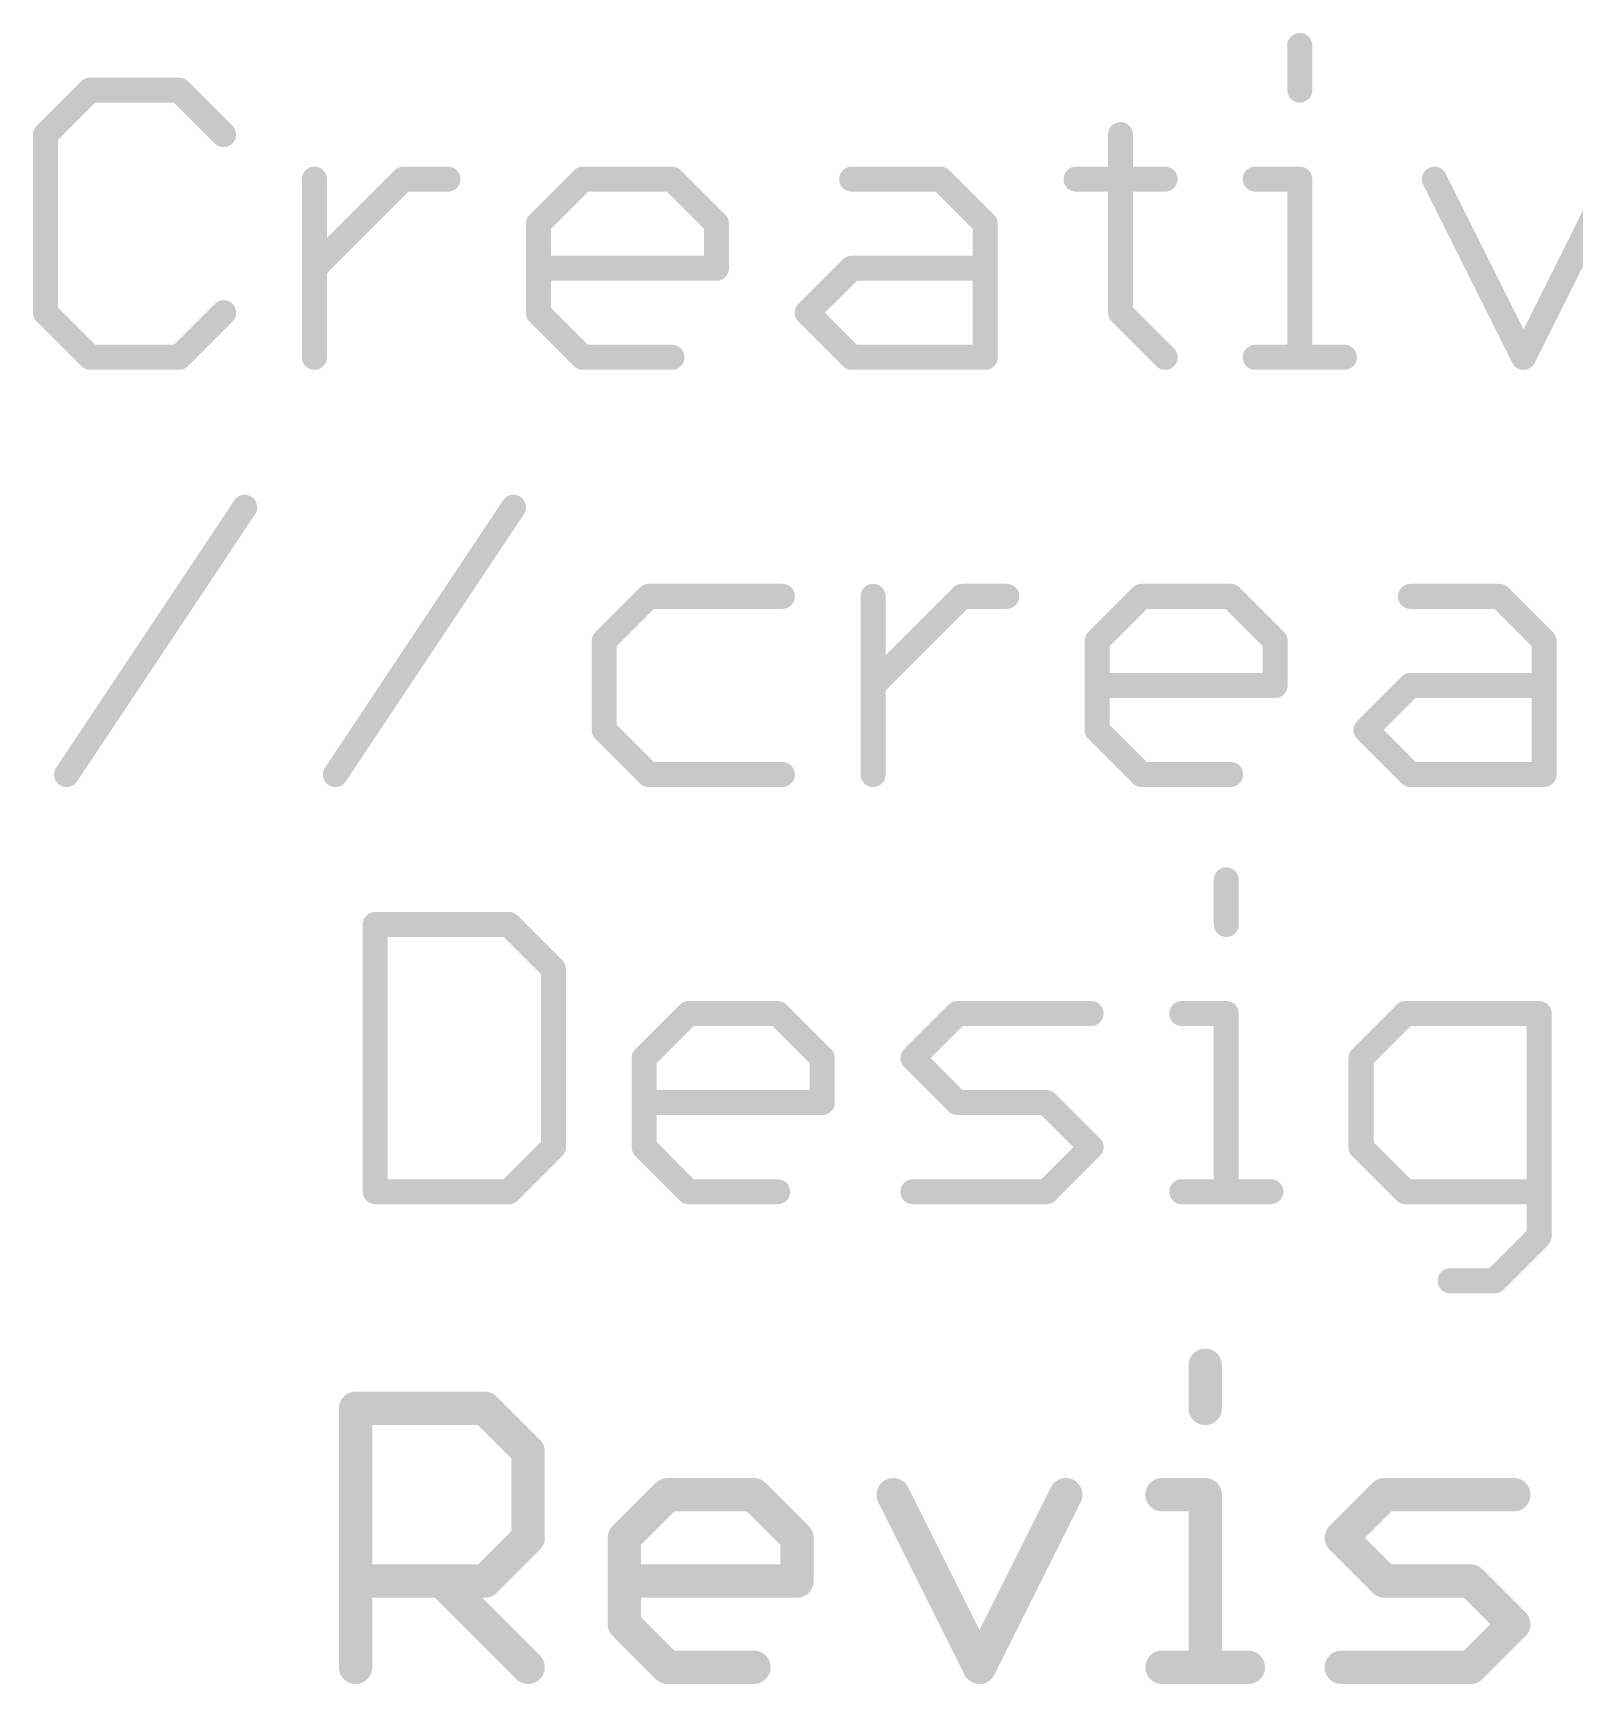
# Model space of a CAD drawing. Extents: x -30 to 77, y -19 to 28.
# Drawn here: x 0.04 to 9.43, y -18.16 to -8.11 of the extents above; entities that cross this region are included whole.
import ezdxf

# ---------------------------------------------------------------- set-up
doc = ezdxf.new("R2010")
doc.units = 0
doc.layers.add('51', color=53, linetype='CONTINUOUS')

msp = doc.modelspace()

# ---------------------------------------------------------------- linework, layer by layer
at = {"layer": '51'}
for points, const_width in [([(7.7568, -8.1856), (7.7568, -8.4568)], 0.1524), ([(0.3896, -8.4568), (0.1184, -8.728)], 0.1524), ([(0.9319, -8.4568), (0.3896, -8.4568)], 0.1524), ([(1.2031, -8.728), (0.9319, -8.4568)], 0.1524), ([(0.1184, -8.728), (0.1184, -9.8126)], 0.1524), ([(6.6653, -8.728), (6.6653, -9.8126)], 0.1524), ([(1.7556, -10.0838), (1.7556, -8.9991)], 0.1524), ([(1.7556, -9.5415), (2.2979, -8.9991)], 0.1524), ([(2.2979, -8.9991), (2.569, -8.9991)], 0.1524), ([(3.1198, -9.2703), (3.391, -8.9991)], 0.1524), ([(3.391, -8.9991), (3.9333, -8.9991)], 0.1524), ([(3.9333, -8.9991), (4.2045, -9.2703)], 0.1524), ([(5.0282, -8.9991), (5.5705, -8.9991)], 0.1524), ([(5.5705, -8.9991), (5.8417, -9.2703)], 0.1524), ([(6.3942, -8.9991), (6.9365, -8.9991)], 0.1524), ([(7.4856, -8.9991), (7.7568, -8.9991)], 0.1524), ([(7.7568, -8.9991), (7.7568, -10.0838)], 0.1524), ([(8.577, -8.9991), (9.1194, -10.0838)], 0.1524), ([(9.1194, -10.0838), (9.6617, -8.9991)], 0.1524), ([(3.1198, -9.8126), (3.1198, -9.2703)], 0.1524), ([(4.2045, -9.2703), (4.2045, -9.5415)], 0.1524), ([(5.8417, -9.2703), (5.8417, -10.0838)], 0.1524), ([(4.2045, -9.5415), (3.1198, -9.5415)], 0.1524), ([(4.757, -9.8126), (5.0282, -9.5415)], 0.1524), ([(5.0282, -9.5415), (5.8417, -9.5415)], 0.1524), ([(0.1184, -9.8126), (0.3896, -10.0838)], 0.1524), ([(0.9319, -10.0838), (1.2031, -9.8126)], 0.1524), ([(3.391, -10.0838), (3.1198, -9.8126)], 0.1524), ([(5.0282, -10.0838), (4.757, -9.8126)], 0.1524), ([(6.6653, -9.8126), (6.9365, -10.0838)], 0.1524), ([(0.3896, -10.0838), (0.9319, -10.0838)], 0.1524), ([(3.9333, -10.0838), (3.391, -10.0838)], 0.1524), ([(5.8417, -10.0838), (5.0282, -10.0838)], 0.1524), ([(7.4856, -10.0838), (8.0279, -10.0838)], 0.1524), ([(0.2468, -12.6238), (1.3315, -10.9968)], 0.1524), ([(1.884, -12.6238), (2.9686, -10.9968)], 0.1524), ([(3.7923, -11.5391), (3.5211, -11.8103)], 0.1524), ([(4.6058, -11.5391), (3.7923, -11.5391)], 0.1524), ([(5.1583, -12.6238), (5.1583, -11.5391)], 0.1524), ([(5.1583, -12.0815), (5.7006, -11.5391)], 0.1524), ([(5.7006, -11.5391), (5.9718, -11.5391)], 0.1524), ([(6.5226, -11.8103), (6.7937, -11.5391)], 0.1524), ([(6.7937, -11.5391), (7.3361, -11.5391)], 0.1524), ([(7.3361, -11.5391), (7.6072, -11.8103)], 0.1524), ([(8.4309, -11.5391), (8.9732, -11.5391)], 0.1524), ([(8.9732, -11.5391), (9.2444, -11.8103)], 0.1524), ([(3.5211, -11.8103), (3.5211, -12.3526)], 0.1524), ([(6.5226, -12.3526), (6.5226, -11.8103)], 0.1524), ([(7.6072, -11.8103), (7.6072, -12.0815)], 0.1524), ([(9.2444, -11.8103), (9.2444, -12.6238)], 0.1524), ([(7.6072, -12.0815), (6.5226, -12.0815)], 0.1524), ([(8.1597, -12.3526), (8.4309, -12.0815)], 0.1524), ([(8.4309, -12.0815), (9.2444, -12.0815)], 0.1524), ([(3.5211, -12.3526), (3.7923, -12.6238)], 0.1524), ([(6.7937, -12.6238), (6.5226, -12.3526)], 0.1524), ([(8.4309, -12.6238), (8.1597, -12.3526)], 0.1524), ([(3.7923, -12.6238), (4.6058, -12.6238)], 0.1524), ([(7.3361, -12.6238), (6.7937, -12.6238)], 0.1524), ([(9.2444, -12.6238), (8.4309, -12.6238)], 0.1524), ([(7.3094, -13.2656), (7.3094, -13.5368)], 0.1524), ([(2.1267, -13.5368), (2.1267, -15.1638)], 0.1524), ([(2.9402, -13.5368), (2.1267, -13.5368)], 0.1524), ([(3.2114, -13.808), (2.9402, -13.5368)], 0.1524), ([(3.2114, -14.8926), (3.2114, -13.808)], 0.1524), ([(3.7639, -14.3503), (4.035, -14.0791)], 0.1524), ([(4.035, -14.0791), (4.5774, -14.0791)], 0.1524), ([(4.5774, -14.0791), (4.8485, -14.3503)], 0.1524), ([(5.401, -14.3503), (5.6722, -14.0791)], 0.1524), ([(5.6722, -14.0791), (6.4857, -14.0791)], 0.1524), ([(7.0382, -14.0791), (7.3094, -14.0791)], 0.1524), ([(7.3094, -14.0791), (7.3094, -15.1638)], 0.1524), ([(8.4008, -14.0791), (8.1296, -14.3503)], 0.1524), ([(9.2143, -14.0791), (8.4008, -14.0791)], 0.1524), ([(9.2143, -15.435), (9.2143, -14.0791)], 0.1524), ([(3.7639, -14.8926), (3.7639, -14.3503)], 0.1524), ([(4.8485, -14.3503), (4.8485, -14.6215)], 0.1524), ([(5.6722, -14.6215), (5.401, -14.3503)], 0.1524), ([(8.1296, -14.3503), (8.1296, -14.8926)], 0.1524), ([(4.8485, -14.6215), (3.7639, -14.6215)], 0.1524), ([(6.2145, -14.6215), (5.6722, -14.6215)], 0.1524), ([(6.4857, -14.8926), (6.2145, -14.6215)], 0.1524), ([(2.9402, -15.1638), (3.2114, -14.8926)], 0.1524), ([(4.035, -15.1638), (3.7639, -14.8926)], 0.1524), ([(6.2145, -15.1638), (6.4857, -14.8926)], 0.1524), ([(8.1296, -14.8926), (8.4008, -15.1638)], 0.1524), ([(2.1267, -15.1638), (2.9402, -15.1638)], 0.1524), ([(4.5774, -15.1638), (4.035, -15.1638)], 0.1524), ([(5.401, -15.1638), (6.2145, -15.1638)], 0.1524), ([(7.0382, -15.1638), (7.5805, -15.1638)], 0.1524), ([(8.4008, -15.1638), (9.2143, -15.1638)], 0.1524), ([(8.9431, -15.7061), (9.2143, -15.435)], 0.1524), ([(8.672, -15.7061), (8.9431, -15.7061)], 0.1524), ([(7.1808, -16.2206), (7.1808, -16.4833)], 0.2032), ([(2.0066, -18.0594), (2.0066, -16.4833)], 0.2032), ([(2.0066, -16.4833), (2.7947, -16.4833)], 0.2032), ([(2.7947, -16.4833), (3.0574, -16.7459)], 0.2032), ([(3.0574, -16.7459), (3.0574, -17.2713)], 0.2032), ([(3.6438, -17.2713), (3.9064, -17.0086)], 0.2032), ([(3.9064, -17.0086), (4.4318, -17.0086)], 0.2032), ([(4.4318, -17.0086), (4.6945, -17.2713)], 0.2032), ([(5.2809, -17.0086), (5.8063, -18.0594)], 0.2032), ([(5.8063, -18.0594), (6.3317, -17.0086)], 0.2032), ([(6.9181, -17.0086), (7.1808, -17.0086)], 0.2032), ([(7.1808, -17.0086), (7.1808, -18.0594)], 0.2032), ([(8.0095, -17.2713), (8.2722, -17.0086)], 0.2032), ([(8.2722, -17.0086), (9.0603, -17.0086)], 0.2032), ([(3.0574, -17.2713), (2.7947, -17.534)], 0.2032), ([(3.6438, -17.7967), (3.6438, -17.2713)], 0.2032), ([(4.6945, -17.2713), (4.6945, -17.534)], 0.2032), ([(8.2722, -17.534), (8.0095, -17.2713)], 0.2032), ([(2.7947, -17.534), (2.0066, -17.534)], 0.2032), ([(2.532, -17.534), (3.0574, -18.0594)], 0.2032), ([(4.6945, -17.534), (3.6438, -17.534)], 0.2032), ([(8.7976, -17.534), (8.2722, -17.534)], 0.2032), ([(9.0603, -17.7967), (8.7976, -17.534)], 0.2032), ([(3.9064, -18.0594), (3.6438, -17.7967)], 0.2032), ([(8.7976, -18.0594), (9.0603, -17.7967)], 0.2032), ([(4.4318, -18.0594), (3.9064, -18.0594)], 0.2032), ([(6.9181, -18.0594), (7.4435, -18.0594)], 0.2032), ([(8.0095, -18.0594), (8.7976, -18.0594)], 0.2032)]:
    msp.add_lwpolyline(points, dxfattribs=dict(at, const_width=const_width))
for points, const_width in [([(7.7949, -8.1856, 1), (7.7187, -8.1856)], 0.0762), ([(0.3896, -8.4187, 1), (0.3896, -8.4949)], 0.0762), ([(0.4165, -8.4838, 1), (0.3626, -8.4299)], 0.0762), ([(0.9588, -8.4299, 1), (0.9049, -8.4838)], 0.0762), ([(0.9319, -8.4949, 1), (0.9319, -8.4187)], 0.0762), ([(7.7187, -8.4568, 1), (7.7949, -8.4568)], 0.0762), ([(0.1565, -8.728, 1), (0.0803, -8.728)], 0.0762), ([(0.0915, -8.701, 1), (0.1453, -8.7549)], 0.0762), ([(1.1761, -8.7549, 1), (1.23, -8.701)], 0.0762), ([(6.7034, -8.728, 1), (6.6272, -8.728)], 0.0762), ([(1.7937, -8.9991, 1), (1.7175, -8.9991)], 0.0762), ([(2.2979, -8.961, 1), (2.2979, -9.0372)], 0.0762), ([(2.3248, -9.0261, 1), (2.2709, -8.9722)], 0.0762), ([(2.569, -9.0372, 1), (2.569, -8.961)], 0.0762), ([(3.391, -8.961, 1), (3.391, -9.0372)], 0.0762), ([(3.418, -9.0261, 1), (3.3641, -8.9722)], 0.0762), ([(3.9603, -8.9722, 1), (3.9064, -9.0261)], 0.0762), ([(3.9333, -9.0372, 1), (3.9333, -8.961)], 0.0762), ([(5.0282, -8.961, 1), (5.0282, -9.0372)], 0.0762), ([(5.5974, -8.9722, 1), (5.5436, -9.0261)], 0.0762), ([(5.5705, -9.0372, 1), (5.5705, -8.961)], 0.0762), ([(6.3942, -8.961, 1), (6.3942, -9.0372)], 0.0762), ([(6.9365, -9.0372, 1), (6.9365, -8.961)], 0.0762), ([(7.4856, -8.961, 1), (7.4856, -9.0372)], 0.0762), ([(7.7949, -8.9991, 1), (7.7187, -8.9991)], 0.0762), ([(7.7568, -9.0372, 1), (7.7568, -8.961)], 0.0762), ([(8.6111, -8.9821, 1), (8.543, -9.0162)], 0.0762), ([(3.1579, -9.2703, 1), (3.0817, -9.2703)], 0.0762), ([(3.0929, -9.2434, 1), (3.1468, -9.2972)], 0.0762), ([(4.2426, -9.2703, 1), (4.1664, -9.2703)], 0.0762), ([(4.1776, -9.2972, 1), (4.2314, -9.2434)], 0.0762), ([(5.8798, -9.2703, 1), (5.8036, -9.2703)], 0.0762), ([(5.8147, -9.2972, 1), (5.8686, -9.2434)], 0.0762), ([(1.7286, -9.5145, 1), (1.7825, -9.5684)], 0.0762), ([(3.1198, -9.5034, 1), (3.1198, -9.5796)], 0.0762), ([(4.1664, -9.5415, 1), (4.2426, -9.5415)], 0.0762), ([(4.2045, -9.5796, 1), (4.2045, -9.5034)], 0.0762), ([(5.0282, -9.5034, 1), (5.0282, -9.5796)], 0.0762), ([(5.0551, -9.5684, 1), (5.0012, -9.5145)], 0.0762), ([(5.8417, -9.5796, 1), (5.8417, -9.5034)], 0.0762), ([(0.1453, -9.7857, 1), (0.0915, -9.8396)], 0.0762), ([(1.23, -9.8396, 1), (1.1761, -9.7857)], 0.0762), ([(3.1468, -9.7857, 1), (3.0929, -9.8396)], 0.0762), ([(4.7839, -9.7857, 1), (4.7301, -9.8396)], 0.0762), ([(4.7301, -9.7857, 1), (4.7839, -9.8396)], 0.0762), ([(6.6923, -9.7857, 1), (6.6384, -9.8396)], 0.0762), ([(0.0803, -9.8126, 1), (0.1565, -9.8126)], 0.0762), ([(3.0817, -9.8126, 1), (3.1579, -9.8126)], 0.0762), ([(6.6272, -9.8126, 1), (6.7034, -9.8126)], 0.0762), ([(0.3896, -10.0457, 1), (0.3896, -10.1219)], 0.0762), ([(0.3626, -10.1107, 1), (0.4165, -10.0569)], 0.0762), ([(0.9049, -10.0569, 1), (0.9588, -10.1107)], 0.0762), ([(0.9319, -10.1219, 1), (0.9319, -10.0457)], 0.0762), ([(1.7175, -10.0838, 1), (1.7937, -10.0838)], 0.0762), ([(3.391, -10.0457, 1), (3.391, -10.1219)], 0.0762), ([(3.3641, -10.1107, 1), (3.418, -10.0569)], 0.0762), ([(3.9333, -10.1219, 1), (3.9333, -10.0457)], 0.0762), ([(5.0282, -10.0457, 1), (5.0282, -10.1219)], 0.0762), ([(5.0012, -10.1107, 1), (5.0551, -10.0569)], 0.0762), ([(5.8036, -10.0838, 1), (5.8798, -10.0838)], 0.0762), ([(5.8417, -10.1219, 1), (5.8417, -10.0457)], 0.0762), ([(6.9095, -10.1107, 1), (6.9634, -10.0569)], 0.0762), ([(7.4856, -10.0457, 1), (7.4856, -10.1219)], 0.0762), ([(7.7187, -10.0838, 1), (7.7949, -10.0838)], 0.0762), ([(8.0279, -10.1219, 1), (8.0279, -10.0457)], 0.0762), ([(9.0853, -10.0668, 1), (9.1534, -10.1008)], 0.0762), ([(9.0853, -10.1008, 1), (9.1534, -10.0668)], 0.0762), ([(1.3632, -11.0179, 1), (1.2998, -10.9757)], 0.0762), ([(3.0003, -11.0179, 1), (2.9369, -10.9757)], 0.0762), ([(3.7923, -11.501, 1), (3.7923, -11.5772)], 0.0762), ([(3.8192, -11.5661, 1), (3.7653, -11.5122)], 0.0762), ([(4.6058, -11.5772, 1), (4.6058, -11.501)], 0.0762), ([(5.1964, -11.5391, 1), (5.1202, -11.5391)], 0.0762), ([(5.7006, -11.501, 1), (5.7006, -11.5772)], 0.0762), ([(5.7275, -11.5661, 1), (5.6737, -11.5122)], 0.0762), ([(5.9718, -11.5772, 1), (5.9718, -11.501)], 0.0762), ([(6.7937, -11.501, 1), (6.7937, -11.5772)], 0.0762), ([(6.8207, -11.5661, 1), (6.7668, -11.5122)], 0.0762), ([(7.363, -11.5122, 1), (7.3091, -11.5661)], 0.0762), ([(7.3361, -11.5772, 1), (7.3361, -11.501)], 0.0762), ([(8.4309, -11.501, 1), (8.4309, -11.5772)], 0.0762), ([(9.0002, -11.5122, 1), (8.9463, -11.5661)], 0.0762), ([(8.9732, -11.5772, 1), (8.9732, -11.501)], 0.0762), ([(3.5592, -11.8103, 1), (3.483, -11.8103)], 0.0762), ([(3.4942, -11.7834, 1), (3.5481, -11.8372)], 0.0762), ([(6.5607, -11.8103, 1), (6.4845, -11.8103)], 0.0762), ([(6.4956, -11.7834, 1), (6.5495, -11.8372)], 0.0762), ([(7.6453, -11.8103, 1), (7.5691, -11.8103)], 0.0762), ([(7.5803, -11.8372, 1), (7.6342, -11.7834)], 0.0762), ([(9.2825, -11.8103, 1), (9.2063, -11.8103)], 0.0762), ([(9.2174, -11.8372, 1), (9.2713, -11.7834)], 0.0762), ([(5.1313, -12.0545, 1), (5.1852, -12.1084)], 0.0762), ([(6.5226, -12.0434, 1), (6.5226, -12.1196)], 0.0762), ([(7.5691, -12.0815, 1), (7.6453, -12.0815)], 0.0762), ([(7.6072, -12.1196, 1), (7.6072, -12.0434)], 0.0762), ([(8.4309, -12.0434, 1), (8.4309, -12.1196)], 0.0762), ([(8.4578, -12.1084, 1), (8.4039, -12.0545)], 0.0762), ([(9.2444, -12.1196, 1), (9.2444, -12.0434)], 0.0762), ([(3.5481, -12.3257, 1), (3.4942, -12.3796)], 0.0762), ([(3.483, -12.3526, 1), (3.5592, -12.3526)], 0.0762), ([(6.5495, -12.3257, 1), (6.4956, -12.3796)], 0.0762), ([(6.4845, -12.3526, 1), (6.5607, -12.3526)], 0.0762), ([(8.1867, -12.3257, 1), (8.1328, -12.3796)], 0.0762), ([(8.1328, -12.3257, 1), (8.1867, -12.3796)], 0.0762), ([(3.7923, -12.5857, 1), (3.7923, -12.6619)], 0.0762), ([(3.7653, -12.6507, 1), (3.8192, -12.5969)], 0.0762), ([(4.6058, -12.6619, 1), (4.6058, -12.5857)], 0.0762), ([(6.7937, -12.5857, 1), (6.7937, -12.6619)], 0.0762), ([(6.7668, -12.6507, 1), (6.8207, -12.5969)], 0.0762), ([(7.3361, -12.6619, 1), (7.3361, -12.5857)], 0.0762), ([(8.4309, -12.5857, 1), (8.4309, -12.6619)], 0.0762), ([(8.4039, -12.6507, 1), (8.4578, -12.5969)], 0.0762), ([(9.2444, -12.6619, 1), (9.2444, -12.5857)], 0.0762), ([(0.2151, -12.6027, 1), (0.2785, -12.6449)], 0.0762), ([(1.8523, -12.6027, 1), (1.9157, -12.6449)], 0.0762), ([(5.1202, -12.6238, 1), (5.1964, -12.6238)], 0.0762), ([(9.2063, -12.6238, 1), (9.2825, -12.6238)], 0.0762), ([(7.3475, -13.2656, 1), (7.2713, -13.2656)], 0.0762), ([(2.1648, -13.5368, 1), (2.0886, -13.5368)], 0.0762), ([(2.1267, -13.4987, 1), (2.1267, -13.5749)], 0.0762), ([(2.9672, -13.5099, 1), (2.9133, -13.5638)], 0.0762), ([(2.9402, -13.5749, 1), (2.9402, -13.4987)], 0.0762), ([(7.2713, -13.5368, 1), (7.3475, -13.5368)], 0.0762), ([(3.2495, -13.808, 1), (3.1733, -13.808)], 0.0762), ([(3.1844, -13.8349, 1), (3.2383, -13.781)], 0.0762), ([(4.035, -14.041, 1), (4.035, -14.1172)], 0.0762), ([(4.062, -14.1061, 1), (4.0081, -14.0522)], 0.0762), ([(4.6043, -14.0522, 1), (4.5504, -14.1061)], 0.0762), ([(4.5774, -14.1172, 1), (4.5774, -14.041)], 0.0762), ([(5.6722, -14.041, 1), (5.6722, -14.1172)], 0.0762), ([(5.6991, -14.1061, 1), (5.6453, -14.0522)], 0.0762), ([(6.4857, -14.1172, 1), (6.4857, -14.041)], 0.0762), ([(7.0382, -14.041, 1), (7.0382, -14.1172)], 0.0762), ([(7.3475, -14.0791, 1), (7.2713, -14.0791)], 0.0762), ([(7.3094, -14.1172, 1), (7.3094, -14.041)], 0.0762), ([(8.4008, -14.041, 1), (8.4008, -14.1172)], 0.0762), ([(8.4277, -14.1061, 1), (8.3738, -14.0522)], 0.0762), ([(9.2524, -14.0791, 1), (9.1762, -14.0791)], 0.0762), ([(9.2143, -14.1172, 1), (9.2143, -14.041)], 0.0762), ([(3.802, -14.3503, 1), (3.7258, -14.3503)], 0.0762), ([(3.7369, -14.3234, 1), (3.7908, -14.3772)], 0.0762), ([(4.8866, -14.3503, 1), (4.8104, -14.3503)], 0.0762), ([(4.8216, -14.3772, 1), (4.8755, -14.3234)], 0.0762), ([(5.428, -14.3234, 1), (5.3741, -14.3772)], 0.0762), ([(5.3741, -14.3234, 1), (5.428, -14.3772)], 0.0762), ([(8.1677, -14.3503, 1), (8.0915, -14.3503)], 0.0762), ([(8.1027, -14.3234, 1), (8.1566, -14.3772)], 0.0762), ([(3.7639, -14.5834, 1), (3.7639, -14.6596)], 0.0762), ([(4.8485, -14.6596, 1), (4.8485, -14.5834)], 0.0762), ([(5.6722, -14.5834, 1), (5.6722, -14.6596)], 0.0762), ([(5.6453, -14.6484, 1), (5.6991, -14.5945)], 0.0762), ([(6.2415, -14.5945, 1), (6.1876, -14.6484)], 0.0762), ([(6.2145, -14.6596, 1), (6.2145, -14.5834)], 0.0762), ([(4.8104, -14.6215, 1), (4.8866, -14.6215)], 0.0762), ([(3.1733, -14.8926, 1), (3.2495, -14.8926)], 0.0762), ([(3.2383, -14.9196, 1), (3.1844, -14.8657)], 0.0762), ([(3.7908, -14.8657, 1), (3.7369, -14.9196)], 0.0762), ([(3.7258, -14.8926, 1), (3.802, -14.8926)], 0.0762), ([(6.5126, -14.9196, 1), (6.4588, -14.8657)], 0.0762), ([(6.4588, -14.9196, 1), (6.5126, -14.8657)], 0.0762), ([(8.1566, -14.8657, 1), (8.1027, -14.9196)], 0.0762), ([(8.0915, -14.8926, 1), (8.1677, -14.8926)], 0.0762), ([(2.1267, -15.1257, 1), (2.1267, -15.2019)], 0.0762), ([(2.0886, -15.1638, 1), (2.1648, -15.1638)], 0.0762), ([(2.9133, -15.1369, 1), (2.9672, -15.1907)], 0.0762), ([(2.9402, -15.2019, 1), (2.9402, -15.1257)], 0.0762), ([(4.035, -15.1257, 1), (4.035, -15.2019)], 0.0762), ([(4.0081, -15.1907, 1), (4.062, -15.1369)], 0.0762), ([(4.5774, -15.2019, 1), (4.5774, -15.1257)], 0.0762), ([(5.401, -15.1257, 1), (5.401, -15.2019)], 0.0762), ([(6.1876, -15.1369, 1), (6.2415, -15.1907)], 0.0762), ([(6.2145, -15.2019, 1), (6.2145, -15.1257)], 0.0762), ([(7.0382, -15.1257, 1), (7.0382, -15.2019)], 0.0762), ([(7.2713, -15.1638, 1), (7.3475, -15.1638)], 0.0762), ([(7.5805, -15.2019, 1), (7.5805, -15.1257)], 0.0762), ([(8.4008, -15.1257, 1), (8.4008, -15.2019)], 0.0762), ([(8.3738, -15.1907, 1), (8.4277, -15.1369)], 0.0762), ([(9.2143, -15.2019, 1), (9.2143, -15.1257)], 0.0762), ([(9.2412, -15.4619, 1), (9.1873, -15.408)], 0.0762), ([(9.1762, -15.435, 1), (9.2524, -15.435)], 0.0762), ([(8.672, -15.668, 1), (8.672, -15.7442)], 0.0762), ([(8.9162, -15.6792, 1), (8.9701, -15.7331)], 0.0762), ([(8.9431, -15.7442, 1), (8.9431, -15.668)], 0.0762), ([(7.2316, -16.2206, 1), (7.13, -16.2206)], 0.1016), ([(2.0574, -16.4833, 1), (1.9558, -16.4833)], 0.1016), ([(2.0066, -16.4325, 1), (2.0066, -16.5341)], 0.1016), ([(2.8306, -16.4473, 1), (2.7588, -16.5192)], 0.1016), ([(2.7947, -16.5341, 1), (2.7947, -16.4325)], 0.1016), ([(7.13, -16.4833, 1), (7.2316, -16.4833)], 0.1016), ([(3.1082, -16.7459, 1), (3.0066, -16.7459)], 0.1016), ([(3.0214, -16.7819, 1), (3.0933, -16.71)], 0.1016), ([(3.9064, -16.9578, 1), (3.9064, -17.0594)], 0.1016), ([(3.9424, -17.0446, 1), (3.8705, -16.9727)], 0.1016), ([(4.4677, -16.9727, 1), (4.3959, -17.0446)], 0.1016), ([(4.4318, -17.0594, 1), (4.4318, -16.9578)], 0.1016), ([(5.3263, -16.9859, 1), (5.2355, -17.0314)], 0.1016), ([(6.3771, -17.0314, 1), (6.2862, -16.9859)], 0.1016), ([(6.9181, -16.9578, 1), (6.9181, -17.0594)], 0.1016), ([(7.2316, -17.0086, 1), (7.13, -17.0086)], 0.1016), ([(7.1808, -17.0594, 1), (7.1808, -16.9578)], 0.1016), ([(8.2722, -16.9578, 1), (8.2722, -17.0594)], 0.1016), ([(8.3081, -17.0446, 1), (8.2363, -16.9727)], 0.1016), ([(9.0603, -17.0594, 1), (9.0603, -16.9578)], 0.1016), ([(3.0933, -17.3072, 1), (3.0214, -17.2354)], 0.1016), ([(3.6078, -17.2354, 1), (3.6797, -17.3072)], 0.1016), ([(3.6946, -17.2713, 1), (3.593, -17.2713)], 0.1016), ([(4.7453, -17.2713, 1), (4.6437, -17.2713)], 0.1016), ([(4.6586, -17.3072, 1), (4.7304, -17.2354)], 0.1016), ([(8.0454, -17.2354, 1), (7.9736, -17.3072)], 0.1016), ([(7.9736, -17.2354, 1), (8.0454, -17.3072)], 0.1016), ([(3.0066, -17.2713, 1), (3.1082, -17.2713)], 0.1016), ([(2.0066, -17.4832, 1), (2.0066, -17.5848)], 0.1016), ([(2.5679, -17.4981, 1), (2.4961, -17.5699)], 0.1016), ([(2.7588, -17.4981, 1), (2.8306, -17.5699)], 0.1016), ([(2.7947, -17.5848, 1), (2.7947, -17.4832)], 0.1016), ([(3.6438, -17.4832, 1), (3.6438, -17.5848)], 0.1016), ([(4.6437, -17.534, 1), (4.7453, -17.534)], 0.1016), ([(4.6945, -17.5848, 1), (4.6945, -17.4832)], 0.1016), ([(8.2722, -17.4832, 1), (8.2722, -17.5848)], 0.1016), ([(8.2363, -17.5699, 1), (8.3081, -17.4981)], 0.1016), ([(8.8335, -17.4981, 1), (8.7617, -17.5699)], 0.1016), ([(8.7976, -17.5848, 1), (8.7976, -17.4832)], 0.1016), ([(3.6797, -17.7608, 1), (3.6078, -17.8326)], 0.1016), ([(3.593, -17.7967, 1), (3.6946, -17.7967)], 0.1016), ([(9.0962, -17.8326, 1), (9.0243, -17.7608)], 0.1016), ([(9.0243, -17.8326, 1), (9.0962, -17.7608)], 0.1016), ([(3.0214, -18.0953, 1), (3.0933, -18.0235)], 0.1016), ([(3.9064, -18.0086, 1), (3.9064, -18.1102)], 0.1016), ([(3.8705, -18.0953, 1), (3.9424, -18.0235)], 0.1016), ([(4.4318, -18.1102, 1), (4.4318, -18.0086)], 0.1016), ([(5.7609, -18.0367, 1), (5.8517, -18.0821)], 0.1016), ([(5.7609, -18.0821, 1), (5.8517, -18.0367)], 0.1016), ([(6.9181, -18.0086, 1), (6.9181, -18.1102)], 0.1016), ([(7.4435, -18.1102, 1), (7.4435, -18.0086)], 0.1016), ([(8.0095, -18.0086, 1), (8.0095, -18.1102)], 0.1016), ([(8.7617, -18.0235, 1), (8.8335, -18.0953)], 0.1016), ([(8.7976, -18.1102, 1), (8.7976, -18.0086)], 0.1016), ([(1.9558, -18.0594, 1), (2.0574, -18.0594)], 0.1016), ([(7.13, -18.0594, 1), (7.2316, -18.0594)], 0.1016)]:
    msp.add_lwpolyline(points, format="xyb", dxfattribs=dict(at, const_width=const_width))

doc.saveas('drawing.dxf')
